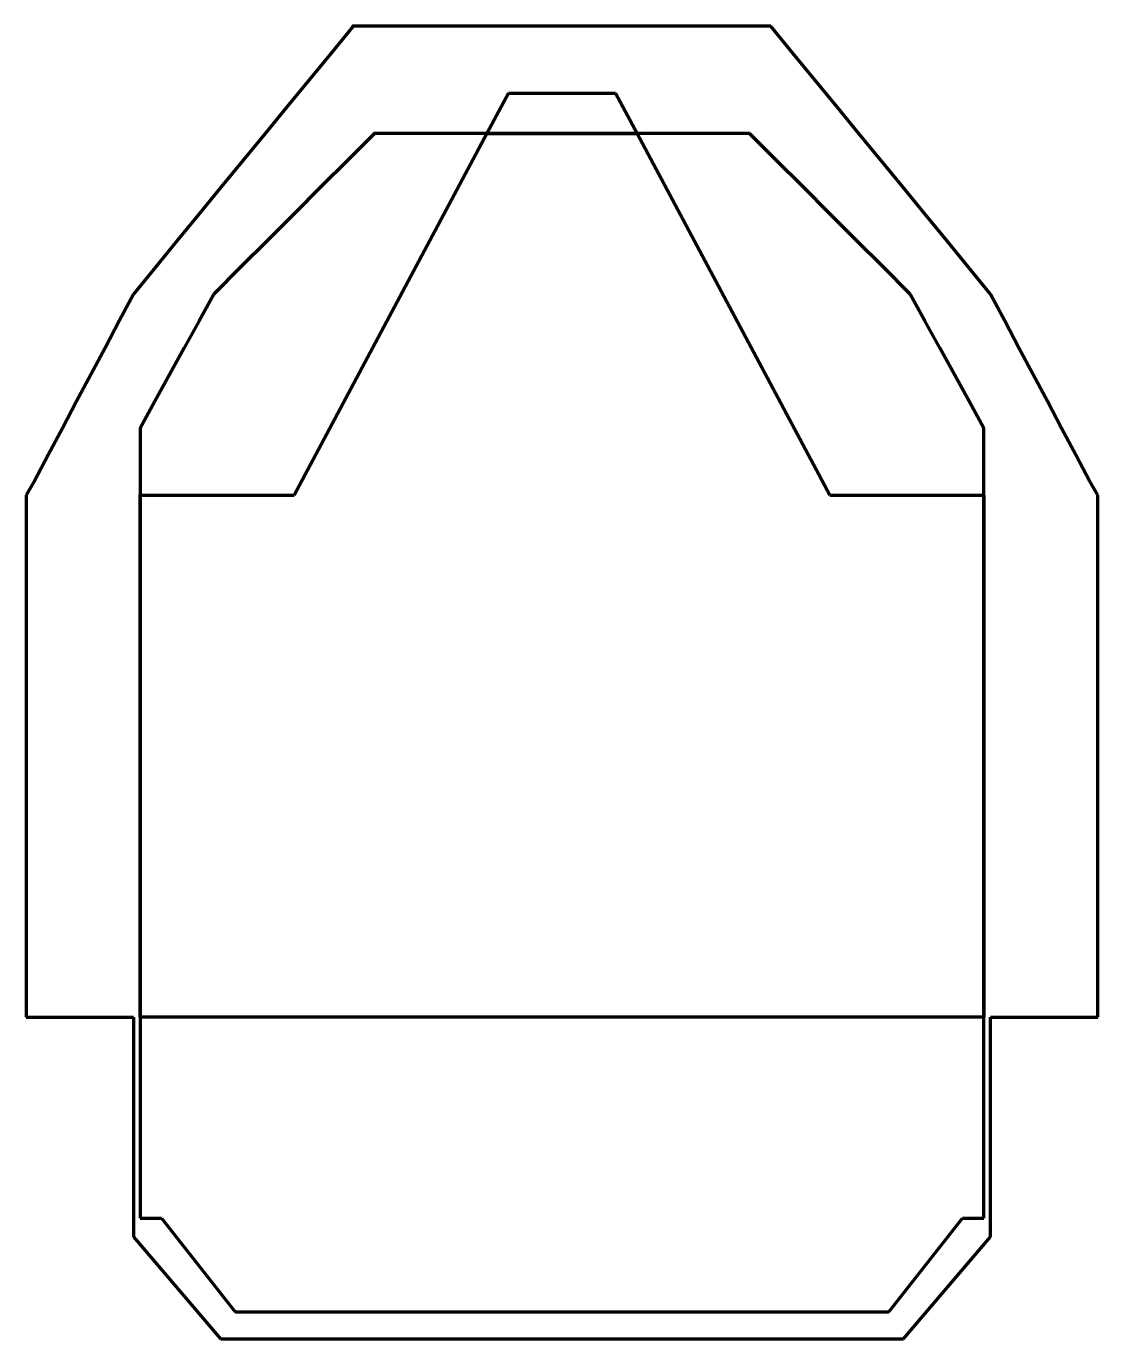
# Model space of a CAD drawing. Extents: x -200 to 200, y 0 to 490.
import ezdxf

# ---------------------------------------------------------------- set-up
doc = ezdxf.new("R2010")
doc.units = 0
doc.linetypes.add('Solid', pattern=[0])

msp = doc.modelspace()

# ---------------------------------------------------------------- linework, layer by layer
at = {"color": 7, "linetype": 'Solid', "lineweight": 100}
for p, q in [((-78, 490), (-86.2, 480)), ((78, 490), (-78, 490)), ((86.2, 480), (78, 490)), ((-86.2, 480), (-94.4, 470)), ((94.4, 470), (86.2, 480)), ((-94.4, 470), (-102.6, 460)), ((102.6, 460), (94.4, 470)), ((-102.6, 460), (-110.8, 450)), ((110.8, 450), (102.6, 460)), ((-110.8, 450), (-119, 440)), ((-70, 450), (-80, 440)), ((70, 450), (-70, 450)), ((80, 440), (70, 450)), ((119, 440), (110.8, 450)), ((-119, 440), (-127.2, 430)), ((-80, 440), (-90, 430)), ((90, 430), (80, 440)), ((127.2, 430), (119, 440)), ((-127.2, 430), (-135.4, 420)), ((-90, 430), (-100, 420)), ((100, 420), (90, 430)), ((135.4, 420), (127.2, 430)), ((-135.4, 420), (-143.6, 410)), ((-100, 420), (-110, 410)), ((110, 410), (100, 420)), ((143.6, 410), (135.4, 420)), ((-143.6, 410), (-151.8, 400)), ((-110, 410), (-120, 400)), ((120, 400), (110, 410)), ((151.8, 400), (143.6, 410)), ((-151.8, 400), (-160, 390)), ((-120, 400), (-130, 390)), ((130, 390), (120, 400)), ((160, 390), (151.8, 400)), ((-160, 390), (-165.3, 380)), ((-130, 390), (-135.5, 380)), ((135.5, 380), (130, 390)), ((165.3, 380), (160, 390)), ((-165.3, 380), (-170.6, 370)), ((-135.5, 380), (-141, 370)), ((141, 370), (135.5, 380)), ((170.6, 370), (165.3, 380)), ((-170.6, 370), (-175.9, 360)), ((-141, 370), (-146.5, 360)), ((146.5, 360), (141, 370)), ((175.9, 360), (170.6, 370)), ((-175.9, 360), (-181.2, 350)), ((-146.5, 360), (-152, 350)), ((152, 350), (146.5, 360)), ((181.2, 350), (175.9, 360)), ((-181.2, 350), (-186.5, 340)), ((-152, 350), (-157.5, 340)), ((157.5, 340), (152, 350)), ((186.5, 340), (181.2, 350)), ((-186.5, 340), (-191.8, 330)), ((-157.5, 340), (-157.5, 45)), ((157.5, 45), (157.5, 340)), ((191.8, 330), (186.5, 340)), ((-191.8, 330), (-197.1, 320)), ((197.1, 320), (191.8, 330)), ((-197.1, 320), (-200, 315)), ((200, 315), (197.1, 320)), ((-200, 315), (-200, 120)), ((200, 120), (200, 315)), ((-200, 120), (-160, 120)), ((-160, 120), (-160, 38)), ((160, 38), (160, 120)), ((160, 120), (200, 120)), ((-157.5, 45), (-149.5, 45)), ((-149.5, 45), (-122, 10)), ((122, 10), (149.5, 45)), ((149.5, 45), (157.5, 45)), ((-160, 38), (-127.5, 0)), ((127.5, 0), (160, 38)), ((-122, 10), (122, 10)), ((-127.5, 0), (127.5, 0))]:
    msp.add_line(p, q, dxfattribs=at)
at = {"color": 2, "linetype": 'Solid', "lineweight": 100}
for p, q in [((-28, 450), (-20, 465)), ((-20, 465), (20, 465)), ((20, 465), (28, 450)), ((28, 450), (-28, 450))]:
    msp.add_line(p, q, dxfattribs=at)
at = {"color": 3, "linetype": 'Solid', "lineweight": 100}
for p, q in [((-100, 315), (-28, 450)), ((-28, 450), (28, 450)), ((28, 450), (100, 315)), ((-157.5, 315), (-100, 315)), ((-157.5, 120), (-157.5, 315)), ((100, 315), (157.5, 315)), ((157.5, 315), (157.5, 120)), ((157.5, 120), (-157.5, 120))]:
    msp.add_line(p, q, dxfattribs=at)
at = {"color": 7, "linetype": 'Solid', "lineweight": 100}
for p in [(-78, 490), (-70, 450)]:
    msp.add_point(p, dxfattribs=at)
at = {"color": 2, "linetype": 'Solid', "lineweight": 100}
msp.add_point((-28, 450), dxfattribs=at)
at = {"color": 3, "linetype": 'Solid', "lineweight": 100}
msp.add_point((-157.5, 315), dxfattribs=at)

doc.saveas('drawing.dxf')
